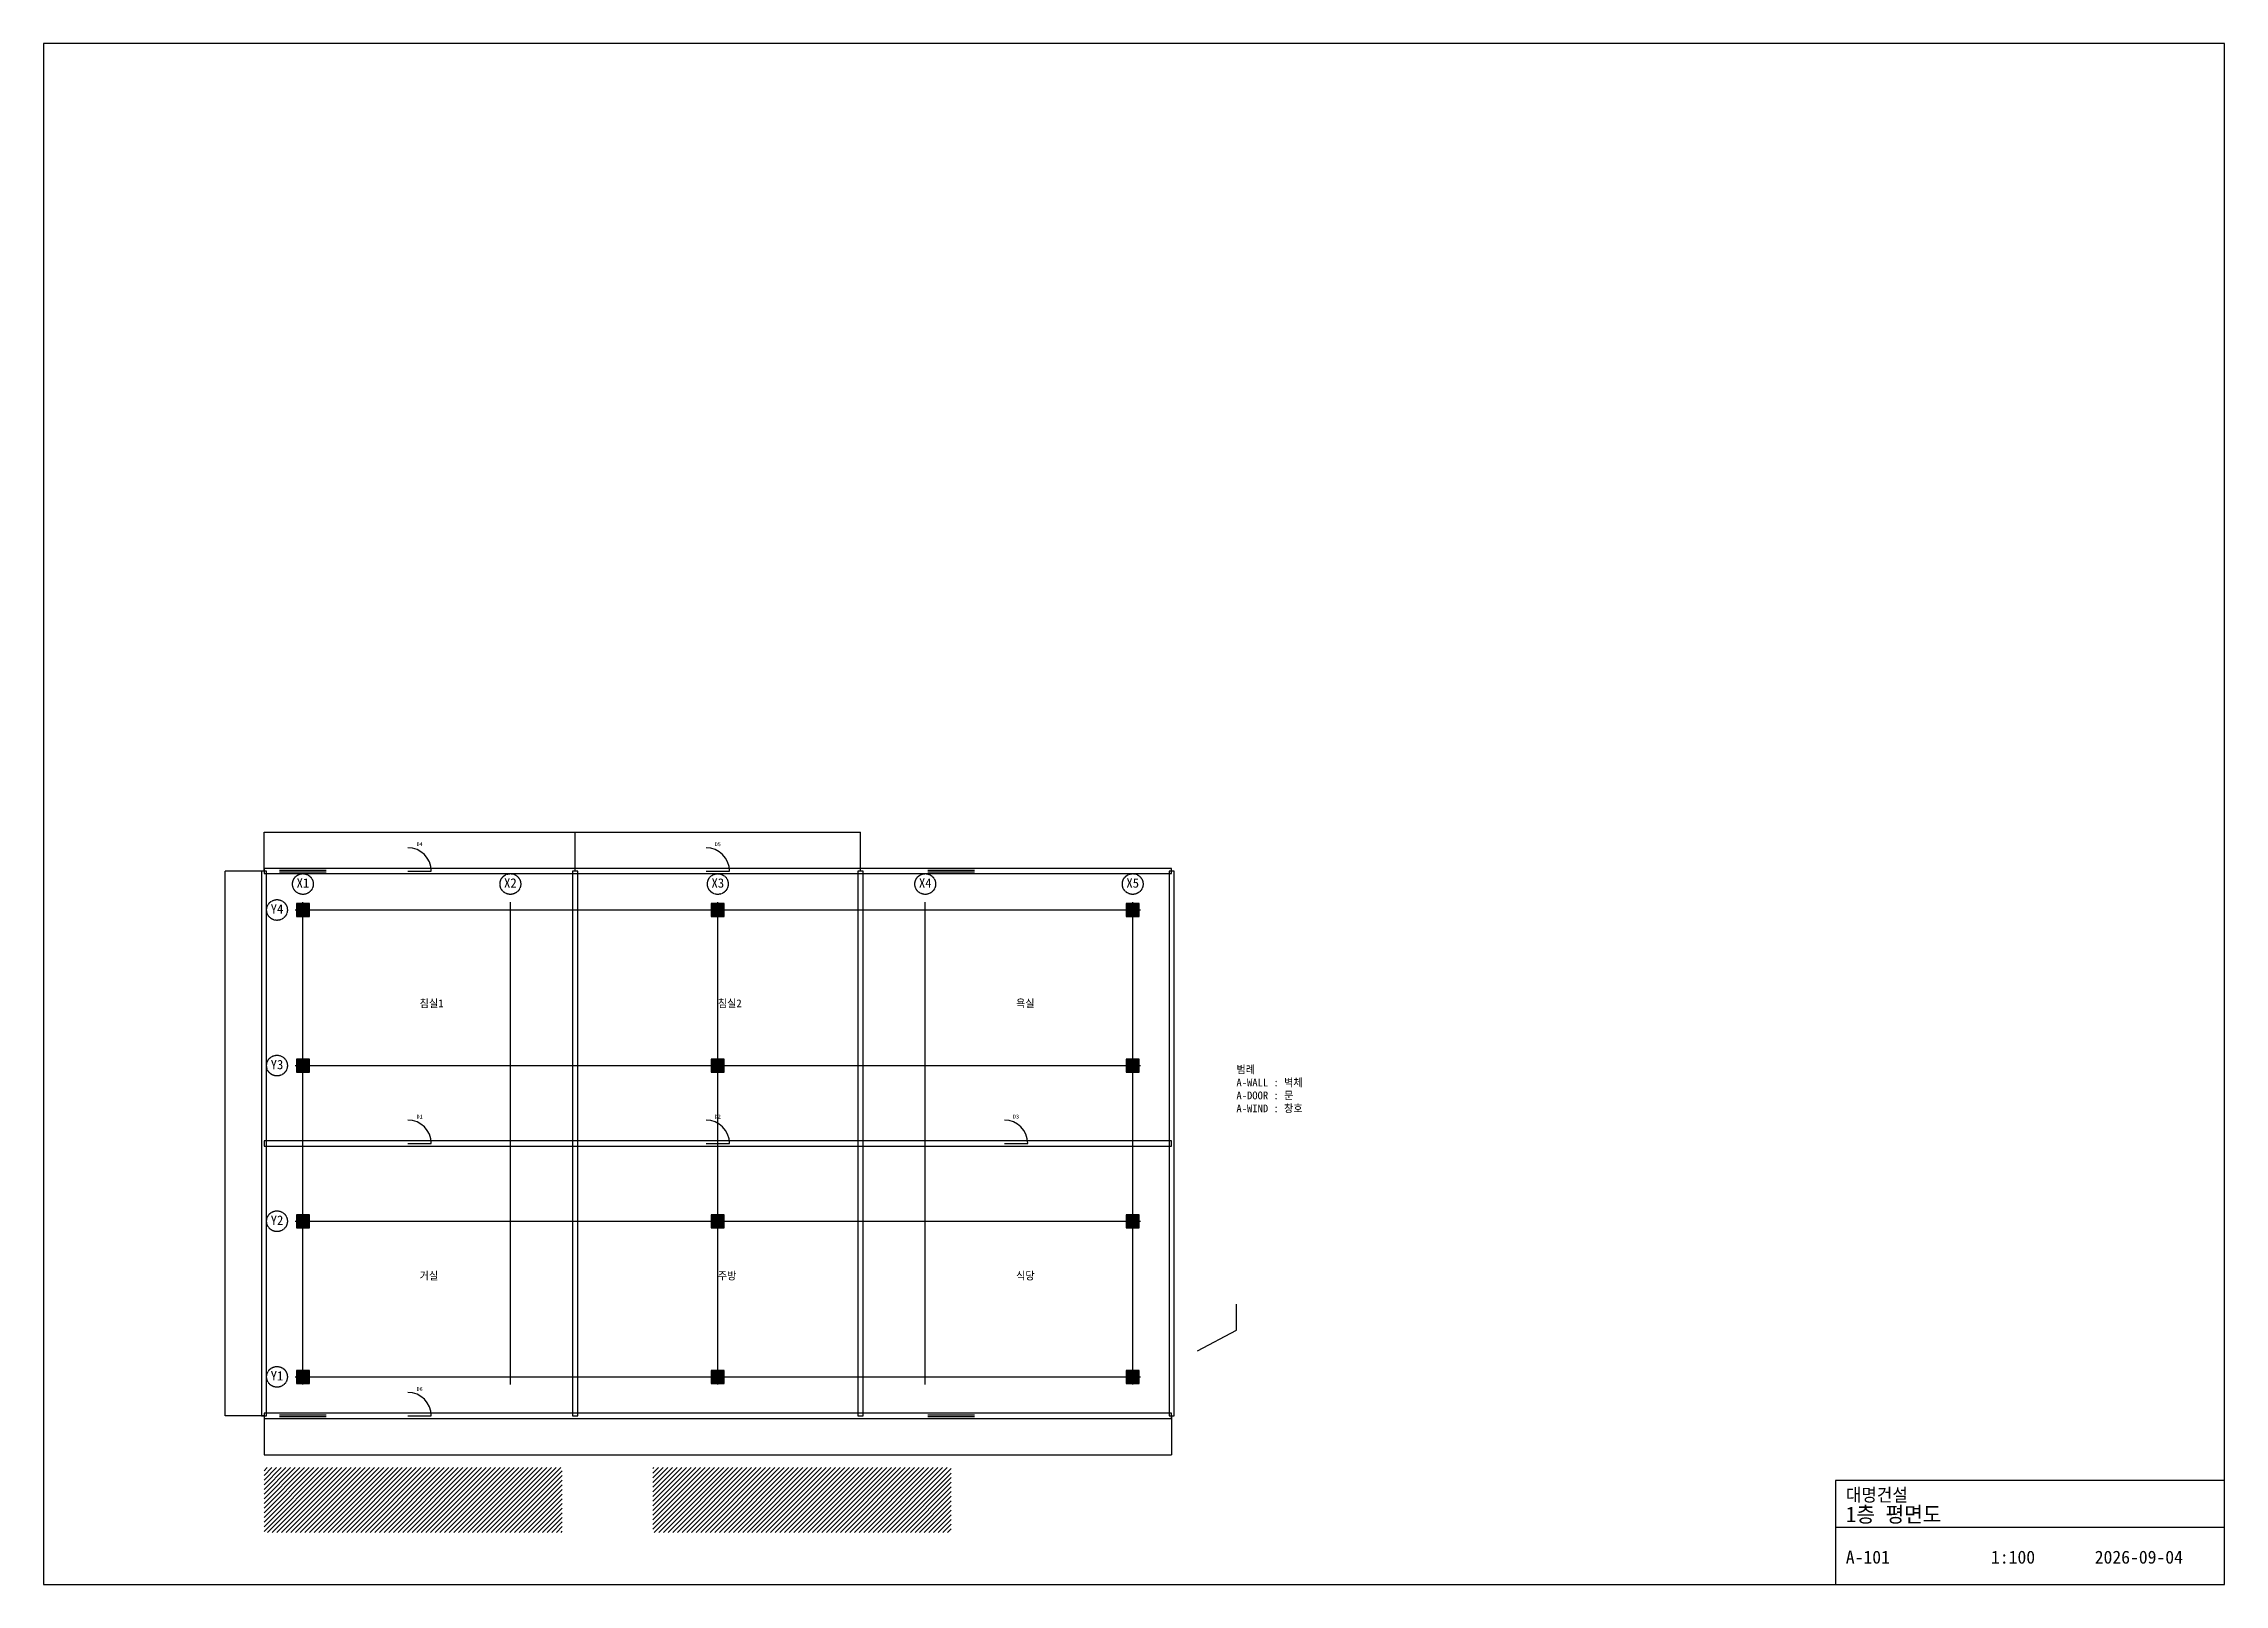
# Model space of a CAD drawing. Header units: millimetres. Extents: x 50000 to 134100, y 20000 to 79400.
import ezdxf
from ezdxf.enums import TextEntityAlignment as Align

# ---------------------------------------------------------------- set-up
doc = ezdxf.new("R2010")
doc.units = ezdxf.units.MM
doc.linetypes.add('CENTER', pattern=[5.08, 3.175, -0.635, 0.635, -0.635])
for name, color, linetype in [('A-COL', 1, 'CONTINUOUS'), ('A-DIM', 3, 'CONTINUOUS'), ('A-DOOR', 4, 'CONTINUOUS'), ('A-GRID', 8, 'CENTER'), ('A-HATCH', 2, 'CONTINUOUS'), ('A-TEXT', 7, 'CONTINUOUS'), ('A-WALL', 7, 'CONTINUOUS'), ('A-WIND', 6, 'CONTINUOUS'), ('TITLE', 7, 'CONTINUOUS')]:
    doc.layers.add(name, color=color, linetype=linetype)
doc.styles.add('OpenSansCondensed-Light', font='OpenSansCondensed-Light.ttf')
doc.dimstyles.new('EZDXF', dxfattribs={"dimtxt": 0.25, "dimasz": 0.175, "dimexe": 0.375, "dimexo": 0.125, "dimgap": 0.1, "dimtad": 1, "dimlfac": 100, "dimzin": 12, "dimdsep": 46, "dimtxsty": 'OpenSansCondensed-Light', "dimblk": 'ARCHTICK', "dimcen": 2.5, "dimazin": 3, "dimtfac": 0.5, "dimtmove": 2, "dimatfit": 3})

# ---------------------------------------------------------------- blocks, each defined once
blk = doc.blocks.new('TITLEBLOCK')
at = {"layer": 'TITLE'}
blk.add_line((0, 22), (150, 22), dxfattribs=at)
blk.add_lwpolyline([(0, 0), (150, 0), (150, 40), (0, 40)], close=True, dxfattribs=at)
for tag, p, height in [('PROJECT', (4, 32), 5), ('TITLE', (4, 24), 6), ('DWG_NO', (4, 8), 5), ('SCALE', (60, 8), 5), ('DATE', (100, 8), 5)]:
    blk.add_attdef(tag, p, '', height=height, dxfattribs=at)
blk = doc.blocks.new('GRID_BUBBLE')
at = {"layer": 'A-GRID'}
blk.add_circle((0, 0), 400, dxfattribs=at)
blk = doc.blocks.new('DOOR_900')
at = {"layer": 'A-DOOR'}
blk.add_line((0, 0), (900, 0), dxfattribs=at)
blk.add_arc((0, 0), 900, 0, 90, dxfattribs=at)
blk = doc.blocks.new('WIN_1800')
at = {"layer": 'A-WIND'}
for p, q in [((0, 60), (1800, 60)), ((0, 0), (1800, 0))]:
    blk.add_line(p, q, dxfattribs=at)
blk = doc.blocks.new('_ARCHTICK')
at = {"color": 0, "linetype": 'BYBLOCK', "const_width": 0.15}
blk.add_lwpolyline([(-0.5, -0.5), (0.5, 0.5)], dxfattribs=at)

msp = doc.modelspace()

# ---------------------------------------------------------------- hatches: boundary and pattern name
at = {"layer": 'A-COL'}
h = msp.add_hatch(color=1, dxfattribs=at)
h.dxf.hatch_style = 1
h.paths.add_polyline_path([(59750, 45750), (60250, 45750), (60250, 46250), (59750, 46250)])
h = msp.add_hatch(color=1, dxfattribs=at)
h.dxf.hatch_style = 1
h.paths.add_polyline_path([(75750, 45750), (76250, 45750), (76250, 46250), (75750, 46250)])
h = msp.add_hatch(color=1, dxfattribs=at)
h.dxf.hatch_style = 1
h.paths.add_polyline_path([(91750, 45750), (92250, 45750), (92250, 46250), (91750, 46250)])
h = msp.add_hatch(color=1, dxfattribs=at)
h.dxf.hatch_style = 1
h.paths.add_polyline_path([(59750, 39750), (60250, 39750), (60250, 40250), (59750, 40250)])
h = msp.add_hatch(color=1, dxfattribs=at)
h.dxf.hatch_style = 1
h.paths.add_polyline_path([(75750, 39750), (76250, 39750), (76250, 40250), (75750, 40250)])
h = msp.add_hatch(color=1, dxfattribs=at)
h.dxf.hatch_style = 1
h.paths.add_polyline_path([(91750, 39750), (92250, 39750), (92250, 40250), (91750, 40250)])
h = msp.add_hatch(color=1, dxfattribs=at)
h.dxf.hatch_style = 1
h.paths.add_polyline_path([(59750, 33750), (60250, 33750), (60250, 34250), (59750, 34250)])
h = msp.add_hatch(color=1, dxfattribs=at)
h.dxf.hatch_style = 1
h.paths.add_polyline_path([(75750, 33750), (76250, 33750), (76250, 34250), (75750, 34250)])
h = msp.add_hatch(color=1, dxfattribs=at)
h.dxf.hatch_style = 1
h.paths.add_polyline_path([(91750, 33750), (92250, 33750), (92250, 34250), (91750, 34250)])
h = msp.add_hatch(color=1, dxfattribs=at)
h.dxf.hatch_style = 1
h.paths.add_polyline_path([(59750, 27750), (60250, 27750), (60250, 28250), (59750, 28250)])
h = msp.add_hatch(color=1, dxfattribs=at)
h.dxf.hatch_style = 1
h.paths.add_polyline_path([(75750, 27750), (76250, 27750), (76250, 28250), (75750, 28250)])
h = msp.add_hatch(color=1, dxfattribs=at)
h.dxf.hatch_style = 1
h.paths.add_polyline_path([(91750, 27750), (92250, 27750), (92250, 28250), (91750, 28250)])
at = {"layer": 'A-HATCH'}
h = msp.add_hatch(dxfattribs=at)
h.set_pattern_fill('ANSI31', scale=40)
h.paths.add_polyline_path([(58500, 22000), (70000, 22000), (70000, 24500), (58500, 24500)])
h = msp.add_hatch(dxfattribs=at)
h.set_pattern_fill('ANSI31', scale=40)
h.paths.add_polyline_path([(73500, 22000), (85000, 22000), (85000, 24500), (73500, 24500)])

# ---------------------------------------------------------------- linework, layer by layer
at = {"layer": 'A-COL'}
for points in [[(59750, 45750), (60250, 45750), (60250, 46250), (59750, 46250)], [(75750, 45750), (76250, 45750), (76250, 46250), (75750, 46250)], [(91750, 45750), (92250, 45750), (92250, 46250), (91750, 46250)], [(59750, 39750), (60250, 39750), (60250, 40250), (59750, 40250)], [(75750, 39750), (76250, 39750), (76250, 40250), (75750, 40250)], [(91750, 39750), (92250, 39750), (92250, 40250), (91750, 40250)], [(59750, 33750), (60250, 33750), (60250, 34250), (59750, 34250)], [(75750, 33750), (76250, 33750), (76250, 34250), (75750, 34250)], [(91750, 33750), (92250, 33750), (92250, 34250), (91750, 34250)], [(59750, 27750), (60250, 27750), (60250, 28250), (59750, 28250)], [(75750, 27750), (76250, 27750), (76250, 28250), (75750, 28250)], [(91750, 27750), (92250, 27750), (92250, 28250), (91750, 28250)]]:
    msp.add_lwpolyline(points, close=True, dxfattribs=at)
at = {"layer": 'A-GRID'}
for p, q in [((60000, 27700), (60000, 46300)), ((68000, 27700), (68000, 46300)), ((76000, 27700), (76000, 46300)), ((84000, 27700), (84000, 46300)), ((92000, 27700), (92000, 46300)), ((59700, 46000), (92300, 46000)), ((59700, 40000), (92300, 40000)), ((59700, 34000), (92300, 34000)), ((59700, 28000), (92300, 28000))]:
    msp.add_line(p, q, dxfattribs=at)
at = {"layer": 'A-WALL'}
for points in [[(58400, 26500), (58600, 26500), (58600, 47500), (58400, 47500)], [(58500, 47400), (93500, 47400), (93500, 47600), (58500, 47600)], [(70400, 26500), (70600, 26500), (70600, 47500), (70400, 47500)], [(81400, 26500), (81600, 26500), (81600, 47500), (81400, 47500)], [(93400, 26500), (93600, 26500), (93600, 47500), (93400, 47500)], [(58500, 36900), (93500, 36900), (93500, 37100), (58500, 37100)], [(58500, 26400), (93500, 26400), (93500, 26600), (58500, 26600)]]:
    msp.add_lwpolyline(points, close=True, dxfattribs=at)
at = {"layer": 'TITLE'}
msp.add_lwpolyline([(50000, 20000), (134100, 20000), (134100, 79400), (50000, 79400)], close=True, dxfattribs=at)

# ---------------------------------------------------------------- block references
at = {"layer": 'A-DOOR'}
ref = msp.add_blockref('DOOR_900', (64050, 47500), dxfattribs=at)
ref.add_attrib('TAG', 'D4', dxfattribs={"height": 150}).set_placement((64500, 48460), align=Align.CENTER)
ref = msp.add_blockref('DOOR_900', (75550, 47500), dxfattribs=at)
ref.add_attrib('TAG', 'D5', dxfattribs={"height": 150}).set_placement((76000, 48460), align=Align.CENTER)
ref = msp.add_blockref('DOOR_900', (64050, 37000), dxfattribs=at)
ref.add_attrib('TAG', 'D1', dxfattribs={"height": 150}).set_placement((64500, 37960), align=Align.CENTER)
ref = msp.add_blockref('DOOR_900', (75550, 37000), dxfattribs=at)
ref.add_attrib('TAG', 'D2', dxfattribs={"height": 150}).set_placement((76000, 37960), align=Align.CENTER)
ref = msp.add_blockref('DOOR_900', (87050, 37000), dxfattribs=at)
ref.add_attrib('TAG', 'D3', dxfattribs={"height": 150}).set_placement((87500, 37960), align=Align.CENTER)
ref = msp.add_blockref('DOOR_900', (64050, 26500), dxfattribs=at)
ref.add_attrib('TAG', 'D6', dxfattribs={"height": 150}).set_placement((64500, 27460), align=Align.CENTER)
at = {"layer": 'A-GRID'}
ref = msp.add_blockref('GRID_BUBBLE', (60000, 47000), dxfattribs=at)
ref.add_attrib('LABEL', 'X1', dxfattribs={"height": 360}).set_placement((60000, 46860), align=Align.CENTER)
ref = msp.add_blockref('GRID_BUBBLE', (68000, 47000), dxfattribs=at)
ref.add_attrib('LABEL', 'X2', dxfattribs={"height": 360}).set_placement((68000, 46860), align=Align.CENTER)
ref = msp.add_blockref('GRID_BUBBLE', (76000, 47000), dxfattribs=at)
ref.add_attrib('LABEL', 'X3', dxfattribs={"height": 360}).set_placement((76000, 46860), align=Align.CENTER)
ref = msp.add_blockref('GRID_BUBBLE', (84000, 47000), dxfattribs=at)
ref.add_attrib('LABEL', 'X4', dxfattribs={"height": 360}).set_placement((84000, 46860), align=Align.CENTER)
ref = msp.add_blockref('GRID_BUBBLE', (92000, 47000), dxfattribs=at)
ref.add_attrib('LABEL', 'X5', dxfattribs={"height": 360}).set_placement((92000, 46860), align=Align.CENTER)
ref = msp.add_blockref('GRID_BUBBLE', (59000, 46000), dxfattribs=at)
ref.add_attrib('LABEL', 'Y4', dxfattribs={"height": 360}).set_placement((59000, 45860), align=Align.CENTER)
ref = msp.add_blockref('GRID_BUBBLE', (59000, 40000), dxfattribs=at)
ref.add_attrib('LABEL', 'Y3', dxfattribs={"height": 360}).set_placement((59000, 39860), align=Align.CENTER)
ref = msp.add_blockref('GRID_BUBBLE', (59000, 34000), dxfattribs=at)
ref.add_attrib('LABEL', 'Y2', dxfattribs={"height": 360}).set_placement((59000, 33860), align=Align.CENTER)
ref = msp.add_blockref('GRID_BUBBLE', (59000, 28000), dxfattribs=at)
ref.add_attrib('LABEL', 'Y1', dxfattribs={"height": 360}).set_placement((59000, 27860), align=Align.CENTER)
at = {"layer": 'A-WIND'}
for p in [(59100, 47470), (84100, 47470), (59100, 26470), (84100, 26470)]:
    msp.add_blockref('WIN_1800', p, dxfattribs=at)
at = {"layer": 'TITLE', "xscale": 100, "yscale": 100}
msp.add_blockref('TITLEBLOCK', (119100, 20000), dxfattribs=at).add_auto_attribs({'DWG_NO': 'A-101', 'TITLE': '1층 평면도', 'SCALE': '1:100', 'DATE': '2026-09-04', 'PROJECT': '대명건설'})

# ---------------------------------------------------------------- texts
at = {"layer": 'A-TEXT'}
for s, p in [('침실1', (64500, 42250)), ('침실2', (76000, 42250)), ('욕실', (87500, 42250)), ('거실', (64500, 31750)), ('주방', (76000, 31750)), ('식당', (87500, 31750))]:
    msp.add_text(s, height=300, dxfattribs=at).set_placement(p)
at = {"layer": 'A-TEXT', "insert": (96000, 40000), "char_height": 300, "width": 18000, "attachment_point": 1}
msp.add_mtext('범례\\P{\\fArial;}A-WALL : 벽체\\PA-DOOR : 문\\PA-WIND : 창호', dxfattribs=at)

# ---------------------------------------------------------------- dimensions: what is measured, and where the dimension line sits
at = {"layer": 'A-DIM'}
for base, p1, p2 in [((58500, 49000), (58500, 47500), (70500, 47500)), ((70500, 49000), (70500, 47500), (81500, 47500)), ((58500, 25000), (58500, 26500), (93500, 26500))]:
    msp.add_linear_dim(base=base, p1=p1, p2=p2, dimstyle='EZDXF', dxfattribs=at).render()
msp.add_linear_dim(base=(57000, 26500), p1=(58500, 26500), p2=(58500, 47500), angle=90, dimstyle='EZDXF', dxfattribs=at).render()

# ---------------------------------------------------------------- leaders
msp.add_leader([(94500, 29000), (96000, 29800), (96000, 30800)], dimstyle='EZDXF', dxfattribs=at)

doc.saveas('drawing.dxf')
